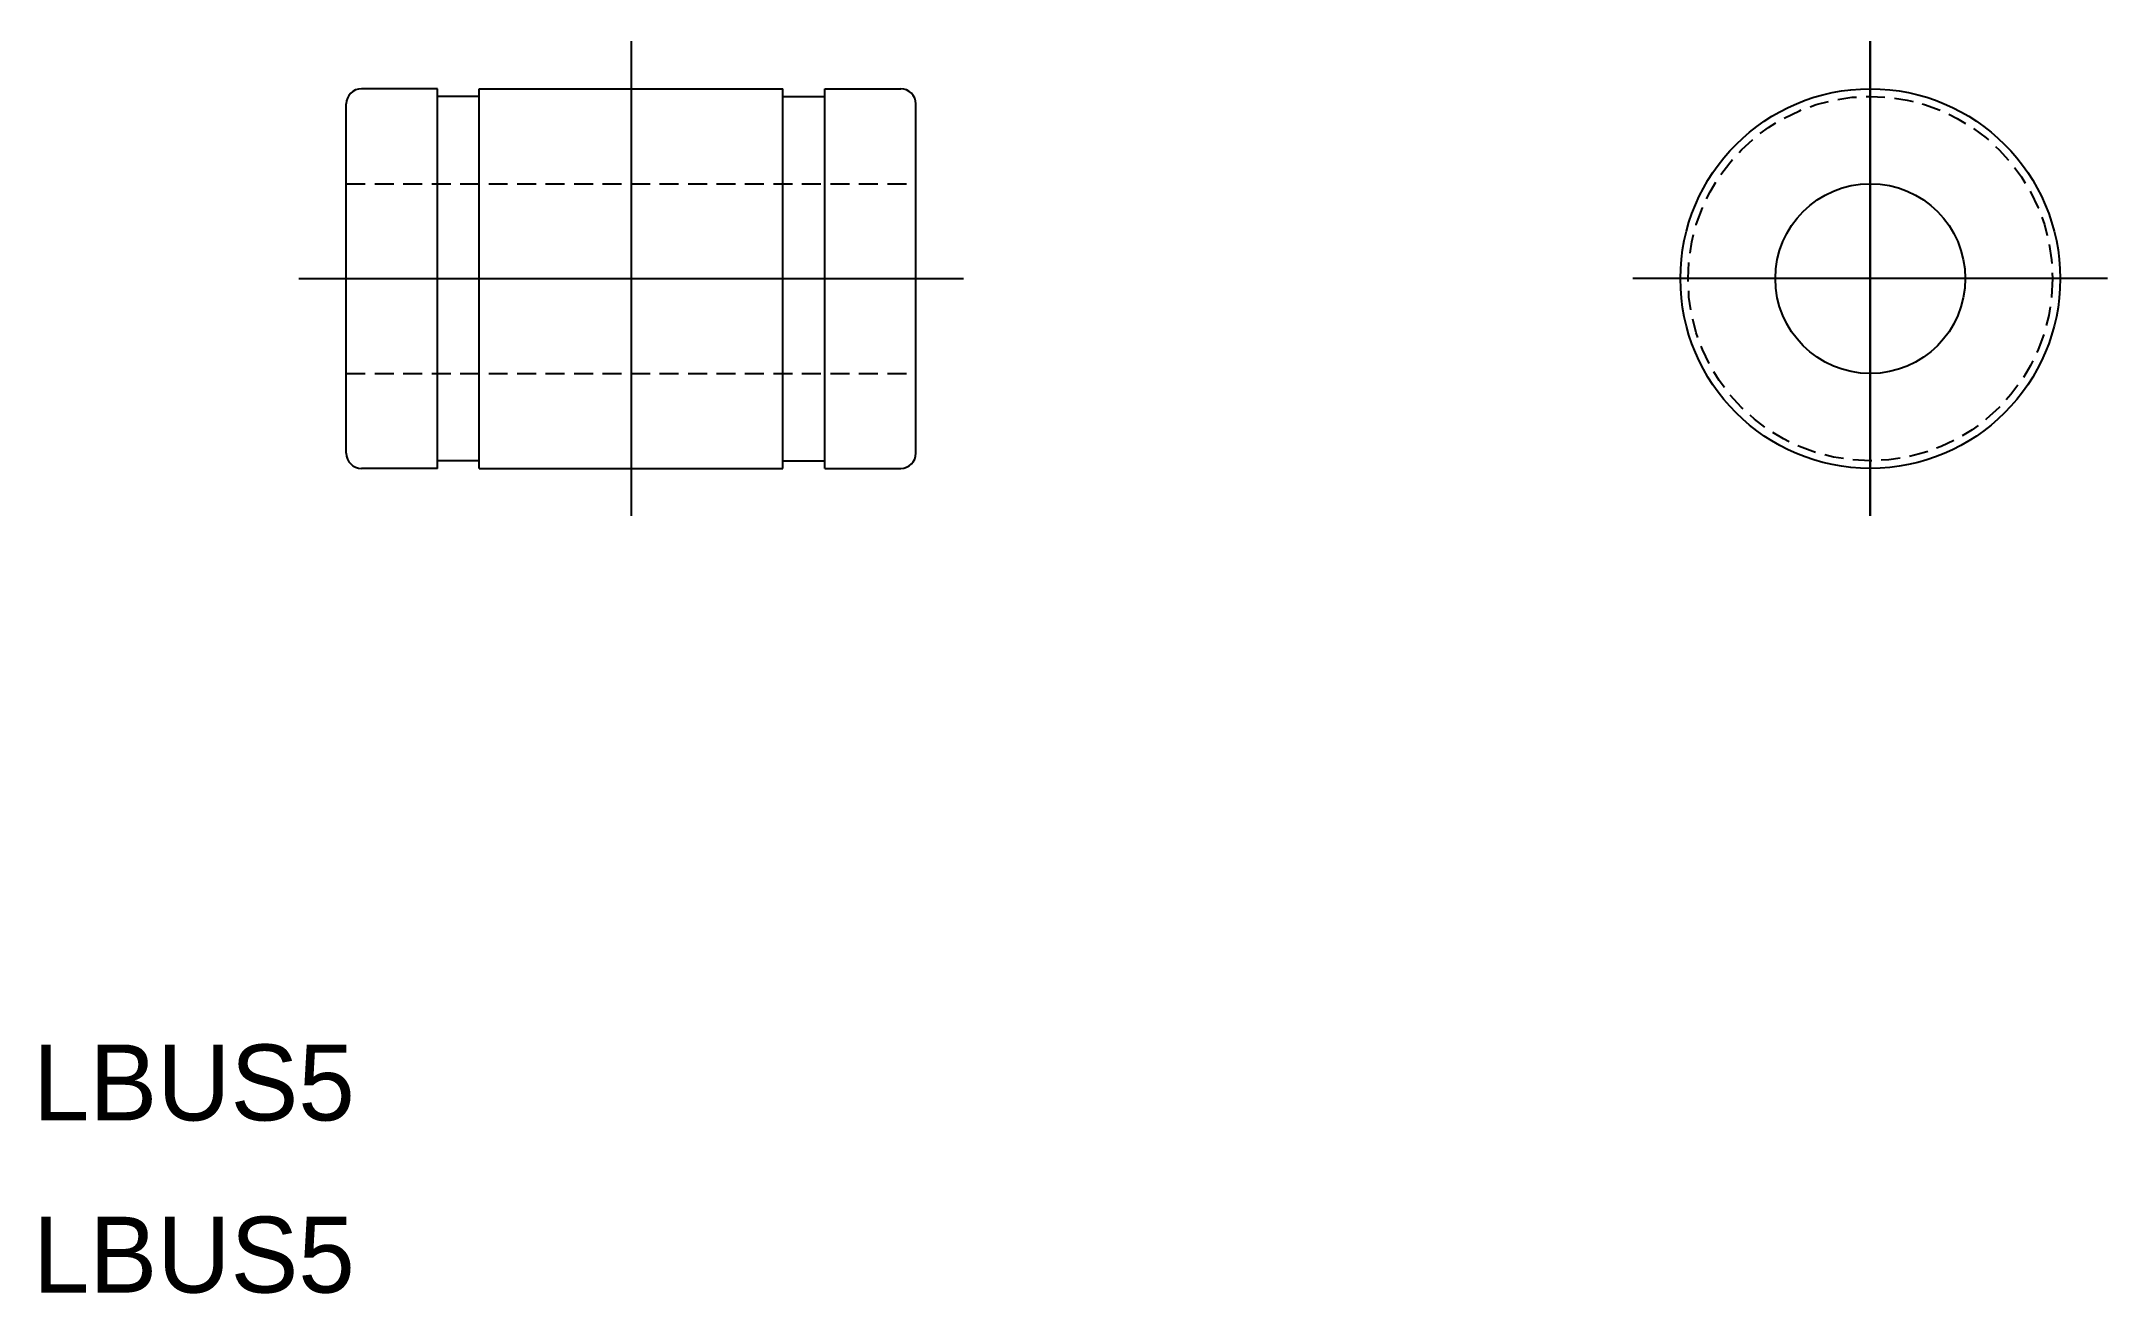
# Model space of a CAD drawing. Extents: x 113.3 to 167.7, y 147.3 to 180.2.
import ezdxf

# ---------------------------------------------------------------- set-up
doc = ezdxf.new("R2010")
doc.units = 0
doc.linetypes.add('CENTER', pattern=[50.8, 31.75, -6.35, 6.35, -6.35])
doc.linetypes.add('DASHED', pattern=[0.75, 0.5, -0.25])
doc.layers.get('0').update_dxf_attribs({"linetype": 'CONTINUOUS'})
doc.layers.add('CENTER', color=1, linetype='CENTER')

msp = doc.modelspace()

# ---------------------------------------------------------------- linework, layer by layer
at = {"color": 7, "linetype": 'CONTINUOUS'}
for p, q in [((121.332, 169.393), (121.332, 178.593)), ((123.732, 178.993), (121.732, 178.993)), ((122.732, 178.993), (122.732, 178.993)), ((123.232, 178.993), (123.232, 178.993)), ((123.732, 168.993), (123.732, 178.993)), ((124.832, 178.793), (123.732, 178.793)), ((124.832, 168.993), (124.832, 178.993)), ((124.832, 178.993), (132.832, 178.993)), ((132.832, 168.993), (132.832, 178.993)), ((132.832, 178.793), (133.932, 178.793)), ((133.932, 168.993), (133.932, 178.993)), ((133.932, 178.993), (135.932, 178.993)), ((136.332, 169.393), (136.332, 178.593)), ((123.732, 168.993), (121.732, 168.993)), ((124.832, 169.193), (123.732, 169.193)), ((124.832, 168.993), (132.832, 168.993)), ((132.832, 169.193), (133.932, 169.193)), ((133.932, 168.993), (135.932, 168.993))]:
    msp.add_line(p, q, dxfattribs=at)
at = {"color": 3, "linetype": 'DASHED'}
for p, q in [((121.332, 176.493), (136.332, 176.493)), ((121.332, 171.493), (136.332, 171.493))]:
    msp.add_line(p, q, dxfattribs=at)
at = {"color": 7, "linetype": 'CONTINUOUS'}
for radius in [5, 2.5]:
    msp.add_circle((161.467, 173.993), radius, dxfattribs=at)
at = {"color": 3, "linetype": 'DASHED'}
msp.add_circle((161.467, 173.993), 4.8, dxfattribs=at)
at = {"color": 7, "linetype": 'CONTINUOUS'}
for centre, start, end in [((121.732, 178.593), 90, 180), ((135.932, 178.593), 0, 90), ((121.732, 169.393), 180, 270), ((135.932, 169.393), 270, 0)]:
    msp.add_arc(centre, 0.4, start, end, dxfattribs=at)
at = {"layer": 'CENTER', "color": 1, "linetype": 'CENTER'}
for p, q in [((128.832, 180.243), (128.832, 167.743)), ((161.467, 180.243), (161.467, 167.743)), ((161.467, 167.743), (161.467, 180.243)), ((120.082, 173.993), (137.582, 173.993)), ((167.717, 173.993), (155.217, 173.993))]:
    msp.add_line(p, q, dxfattribs=at)

# ---------------------------------------------------------------- texts
at = {"color": 7, "linetype": 'CONTINUOUS'}
for p in [(113.082, 151.82), (113.082, 147.285)]:
    msp.add_text('LBUS5', height=2, dxfattribs=at).set_placement(p)

doc.saveas('drawing.dxf')
